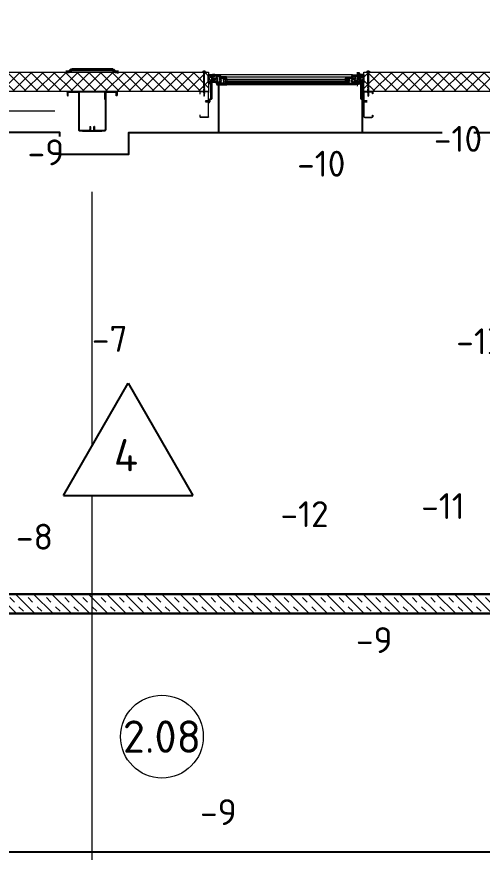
# Model space of a CAD drawing. Header units: metres. Extents: x -2111 to 158, y 19 to 1277.
# Drawn here: x 46.09 to 49.69, y 27.61 to 34.06 of the extents above; entities that cross this region are included whole.
import ezdxf
from ezdxf.enums import TextEntityAlignment as Align

# ---------------------------------------------------------------- set-up
doc = ezdxf.new("R2010")
doc.units = ezdxf.units.M
for name, pattern in [('XKITLINE00', [0]), ('XKITLINE02', [4, 2, -2]), ('Xref_level ST-8$0$DASHDOT', [25.4, 12.7, -6.35, 0, -6.35])]:
    doc.linetypes.add(name, pattern=pattern)
for name, color, linetype in [('01', 123, 'Continuous'), ('A-WALL-PATT', 181, 'Continuous'), ('HAUPTPROFIL', 7, 'Continuous'), ('S-METL', 14, 'Continuous'), ('высотные отклонения', 7, 'Continuous'), ('Откосы', 250, 'Continuous'), ('Стены', 7, 'Continuous')]:
    doc.layers.add(name, color=color, linetype=linetype)
doc.layers.add('_5-1_Площадь помещений', color=2, linetype='Continuous', plot=False)
doc.layers.add('ГКЛ (контур)', color=255, linetype='Continuous', plot=False)
for name, color, linetype, lineweight in [('Part', 5, 'Continuous', 0), ('S-WALL-PATT', 7, 'Continuous', 0), ('Выноски', 7, 'Continuous', 15), ('Обобщенные модели', 7, 'Continuous', 18), ('Оси', 250, 'Xref_level ST-8$0$DASHDOT', 5), ('Стены штриховка', 7, 'Continuous', 9)]:
    doc.layers.add(name, color=color, linetype=linetype, lineweight=lineweight)
doc.layers.add('Окна', color=7, linetype='Continuous', lineweight=9, true_color=0x0080c0)
doc.styles.add('Норм 2.5', font='isocpeur.ttf', dxfattribs={"height": 2.5})
pattern_1 = [(45, (-17085, -9191.363), (-13.258252, 13.258252), []), (135, (-17085, -9191.363), (-13.258252, -13.258252), [])]

# ---------------------------------------------------------------- blocks, each defined once
blk = doc.blocks.new('Колонна К2')
at = {"layer": 'Part', "linetype": 'XKITLINE00', "lineweight": 0}
for p, q in [((-105, 146), (-104.9, 146.9)), ((-105, -141), (-105, 146)), ((-102.5, 146.6), (-102.5, 145.9)), ((-102.5, -141.1), (-102.5, 145.9)), ((-102.5, 143.6), (-102.4, 144.4)), ((-102.5, -143.4), (-102.5, 143.6)), ((-100, 144.1), (-100, 143.5)), ((-100, -143.5), (-100, 143.5)), ((-99.4, 152.4), (-98.5, 152.5)), ((-98.4, 150), (-99.1, 150)), ((-98.5, 152.5), (-17.5, 152.5)), ((-98.4, 150), (-17.6, 150)), ((-96.9, 149.9), (-96.1, 150)), ((-96, 147.5), (-96.6, 147.5)), ((-96.1, 150), (-22.9, 150)), ((-96, 147.5), (-23, 147.5)), ((-22.4, 147.5), (-23, 147.5)), ((-22.9, 150), (-22.1, 149.9)), ((-19, 143.5), (-19, 144.1)), ((-19, 120), (-19, 143.5)), ((-16.9, 150), (-17.6, 150)), ((-17.5, 152.5), (-16.6, 152.4)), ((-16.6, 144.4), (-16.5, 143.6)), ((-16.5, 120), (-16.5, 143.6)), ((-13.5, 145.9), (-13.5, 146.6)), ((-13.5, 122.5), (-13.5, 145.9)), ((-11.1, 146.9), (-11, 146)), ((-11, 146), (-11, 122.5)), ((11, 146), (11.1, 146.9)), ((11, 122.5), (11, 146)), ((13.5, 146.6), (13.5, 145.9)), ((13.5, 145.9), (13.5, 122.5)), ((16.5, 143.6), (16.6, 144.4)), ((16.5, 120), (16.5, 143.6)), ((16.6, 152.4), (17.5, 152.5)), ((17.6, 150), (16.9, 150)), ((17.5, 152.5), (98.5, 152.5)), ((17.6, 150), (98.4, 150)), ((19, 144.1), (19, 143.5)), ((19, 120), (19, 143.5)), ((22.1, 149.9), (22.9, 150)), ((23, 147.5), (22.4, 147.5)), ((22.9, 150), (96.1, 150)), ((23, 147.5), (96, 147.5)), ((96.6, 147.5), (96, 147.5)), ((96.1, 150), (96.9, 149.9)), ((99.1, 150), (98.4, 150)), ((98.5, 152.5), (99.4, 152.4)), ((100, 143.5), (100, 144.1)), ((100, -143.5), (100, 143.5)), ((102.4, 144.4), (102.5, 143.6)), ((102.5, 145.9), (102.5, 146.6)), ((102.5, -141.1), (102.5, 145.9)), ((102.5, -143.4), (102.5, 143.6)), ((104.9, 146.9), (105, 146)), ((105, -141), (105, 146)), ((-19, 120), (-16.5, 120)), ((-11, 122.5), (-13.5, 122.5)), ((13.5, 122.5), (11, 122.5)), ((19, 120), (16.5, 120)), ((-194, -143.5), (-194, -120)), ((-194, -120), (-191.5, -120)), ((-191.5, -120), (-191.5, -143.4)), ((-188.5, -117.5), (-186, -117.5)), ((-188.5, -141.1), (-188.5, -117.5)), ((-186, -117.5), (-186, -141)), ((-100, -143.5), (-100, -89.9)), ((-100, -89.9), (-97.5, -89.9)), ((-97.5, -89.9), (-97.5, -143.7)), ((100, -89.9), (97.5, -89.9)), ((97.5, -89.9), (97.5, -143.7)), ((100, -144), (100, -89.9)), ((188.5, -117.5), (186, -117.5)), ((186, -117.5), (186, -141)), ((188.5, -141.1), (188.5, -117.5)), ((191.5, -120), (191.5, -120)), ((191.5, -120), (191.5, -120)), ((191.5, -143.4), (191.5, -120)), ((191.5, -120), (194, -120)), ((194, -143.5), (194, -120)), ((-193.9, -144.4), (-194, -143.5)), ((-191.5, -143.4), (-191.5, -144.1)), ((-188.4, -141.9), (-188.5, -141.1)), ((-187.5, -150), (-188.4, -149.9)), ((-188.1, -147.5), (-187.4, -147.5)), ((-187.5, -150), (-106.5, -150)), ((-187.4, -147.5), (-106.6, -147.5)), ((-186, -141), (-186, -141.6)), ((-182.1, -147.5), (-182.9, -147.4)), ((-182.6, -145), (-182, -145)), ((-182.1, -147.5), (-108.9, -147.5)), ((-182, -145), (-109, -145)), ((-109, -145), (-108.4, -145)), ((-108.1, -147.4), (-108.9, -147.5)), ((-106.6, -147.5), (-105.9, -147.5)), ((-105.6, -149.9), (-106.5, -150)), ((-105, -141.6), (-105, -141)), ((-102.5, -141.1), (-102.6, -141.9)), ((-102.5, -144.1), (-102.5, -143.4)), ((-99.9, -144.4), (-100, -143.5)), ((-97.5, -143.4), (-97.5, -144.1)), ((-94.4, -149.9), (94.4, -149.9)), ((-94.1, -147.5), (94.1, -147.5)), ((97.5, -143.4), (97.5, -144.1)), ((99.9, -144.4), (100, -143.5)), ((100.1, -144.4), (100, -143.5)), ((102.6, -141.9), (102.5, -141.1)), ((102.5, -143.4), (102.5, -144.1)), ((105, -141), (105, -141.6)), ((106.5, -150), (105.6, -149.9)), ((105.9, -147.5), (106.6, -147.5)), ((106.5, -150), (187.5, -150)), ((106.6, -147.5), (187.4, -147.5)), ((108.9, -147.5), (108.1, -147.4)), ((108.4, -145), (109, -145)), ((108.9, -147.5), (182.1, -147.5)), ((109, -145), (182, -145)), ((182, -145), (182.6, -145)), ((182.9, -147.4), (182.1, -147.5)), ((186, -141.6), (186, -141)), ((187.4, -147.5), (188.1, -147.5)), ((188.4, -149.9), (187.5, -150)), ((188.5, -141.1), (188.4, -141.9)), ((191.5, -144.1), (191.5, -143.4)), ((194, -143.5), (193.9, -144.4))]:
    blk.add_line(p, q, dxfattribs=at)
at = {"layer": 'Part', "linetype": 'XKITLINE02', "lineweight": 0}
for p, q in [((-100, -140), (-100, 140)), ((100, -140), (100, 140))]:
    blk.add_line(p, q, dxfattribs=at)
at = {"layer": 'Part', "linetype": 'XKITLINE00', "lineweight": 0}
blk.add_lwpolyline([(-75, 152.5), (-75, 154.5), (75, 154.5), (75, 152.5), (-75, 152.5)], dxfattribs=at)
for centre, radius, start, end in [((-98.5, 146), 6.5, 98.18182, 171.81818), ((-98.5, 146), 3.99, 98.18182, 171.81818), ((-96, 143.5), 6.51, 98.18182, 171.81818), ((-96, 143.5), 4, 98.18182, 171.81818), ((-23, 143.5), 4, 8.18182, 81.81818), ((-23, 143.5), 6.51, 8.18182, 81.81818), ((-17.5, 146), 3.99, 8.18182, 81.81818), ((-17.5, 146), 6.5, 8.18182, 81.81818), ((17.5, 146), 6.5, 98.18182, 171.81818), ((17.5, 146), 3.99, 98.18182, 171.81818), ((23, 143.5), 6.51, 98.18182, 171.81818), ((23, 143.5), 4, 98.18182, 171.81818), ((96, 143.5), 4, 8.18182, 81.81818), ((96, 143.5), 6.51, 8.18182, 81.81818), ((98.5, 146), 3.99, 8.18182, 81.81818), ((98.5, 146), 6.5, 8.18182, 81.81818), ((-187.5, -143.5), 6.5, 188.18182, 261.81818), ((-187.5, -143.5), 3.99, 188.18182, 261.81818), ((-182, -141), 6.51, 188.18182, 261.81818), ((-182, -141), 4, 188.18182, 261.81818), ((-109, -141), 4, 278.18182, 351.81818), ((-109, -141), 6.51, 278.18182, 351.81818), ((-106.5, -143.5), 3.99, 278.18182, 351.81818), ((-106.5, -143.5), 6.5, 278.18182, 351.81818), ((-93.5, -143.5), 6.5, 188.18182, 261.81818), ((-93.5, -143.5), 3.99, 188.18182, 261.81818), ((93.5, -143.5), 3.99, 278.18182, 351.81818), ((93.5, -143.5), 6.5, 278.18182, 351.81818), ((106.5, -143.5), 6.5, 188.18182, 261.81818), ((106.5, -143.5), 3.99, 188.18182, 261.81818), ((109, -141), 6.51, 188.18182, 261.81818), ((109, -141), 4, 188.18182, 261.81818), ((182, -141), 4, 278.18182, 351.81818), ((182, -141), 6.51, 278.18182, 351.81818), ((187.5, -143.5), 3.99, 278.18182, 351.81818), ((187.5, -143.5), 6.5, 278.18182, 351.81818)]:
    blk.add_arc(centre, radius, start, end, dxfattribs=at)
blk = doc.blocks.new('*U26')
at = {"layer": 'S-WALL-PATT', "lineweight": 0, "true_color": 0x636466}
h = blk.add_hatch(dxfattribs=at)
h.set_pattern_fill('ANSI37', color=251, scale=20)
h.paths.add_polyline_path([(-150, 0), (0, 0), (0, 1800), (-150, 1800)])
at = {"color": 0}
blk.add_lwpolyline([(-150, 0), (0, 0), (0, 1800), (-150, 1800)], close=True, dxfattribs=at)
blk = doc.blocks.new('СТ1')
at = {"layer": 'Part', "linetype": 'XKITLINE00', "lineweight": 0}
for p, q in [((0, 65), (0.1, 65.8)), ((0, -123), (0, 65)), ((2, 65.5), (2, 64.9)), ((2, -123), (2, 64.9)), ((5.1, 70.9), (6, 71)), ((6.1, 69), (5.4, 68.9)), ((6, 71), (62, 71)), ((6.1, 69), (61.9, 69)), ((62.6, 68.9), (61.9, 69)), ((62, 71), (62.9, 70.9)), ((65.9, 65.9), (67.5, 67.5)), ((66, 64.9), (66, 65.5)), ((66, 54), (66, 64.9)), ((67.9, 65.8), (68, 65)), ((68, 65), (68, 54)), ((0, 0), (2, 2)), ((68, 54), (66, 54)), ((0.1, -123.9), (0, -123)), ((2, -123), (2, -123.6)), ((6, -129), (5.1, -129)), ((5.4, -127), (6.1, -127)), ((6, -129), (62, -129)), ((6.1, -127), (61.9, -127)), ((61.9, -127), (62.6, -127)), ((62.9, -129), (62, -129)), ((66, -112), (68, -112)), ((66, -123), (66, -112)), ((66, -123.6), (66, -123)), ((68, -123), (67.9, -123.9)), ((68, -112), (68, -123))]:
    blk.add_line(p, q, dxfattribs=at)
for centre, radius, start, end in [((6, 65), 6, 98.18182, 171.81818), ((6, 65), 3.99, 98.18182, 171.81818), ((62, 65), 3.99, 8.18182, 81.81818), ((62, 65), 6, 8.18182, 81.81818), ((6, -123), 6, 188.18182, 261.81818), ((6, -123), 3.99, 188.18182, 261.81818), ((62, -123), 3.99, 278.18182, 351.81818), ((62, -123), 6, 278.18182, 351.81818)]:
    blk.add_arc(centre, radius, start, end, dxfattribs=at)
blk = doc.blocks.new('scr_swp_150')
at = {"color": 0, "lineweight": 0, "ltscale": 10}
for p, q in [((-6, 5.1), (-11.2, 5.1)), ((-11.2, 5.1), (-11.2, -5.1)), ((-6, 2.8), (-11.2, 2.8)), ((-5, 6.8), (-6, 6.8)), ((-6, 6.8), (-6, -6.8)), ((-6, -5.1), (-6, 5.1)), ((-4, 10.8), (-5, 3.8)), ((-5, -6.8), (-5, 6.8)), ((-3, 10.8), (-4, 10.8)), ((-4, 10.8), (-4, -10.8)), ((-3, -10.8), (-3, 10.8)), ((0, 9.6), (-3, 9.6)), ((-3, 9.6), (-3, -9.6)), ((0, -9.6), (0, 9.6)), ((1, 2.8), (0, 2.8)), ((1, 2.8), (1.4, 3.6)), ((1.8, -2.8), (1, 2.8)), ((1.4, 3.6), (2.1, 2.8)), ((3.2, 2.8), (2.1, 2.8)), ((2.1, 2.8), (2.9, -2.8)), ((3.2, 2.8), (2.1, 2.8)), ((3.2, 2.8), (3.7, 3.6)), ((4, -2.8), (3.2, 2.8)), ((3.7, 3.6), (4.4, 2.8)), ((5.5, 2.8), (4.4, 2.8)), ((4.4, 2.8), (5.2, -2.8)), ((5.5, 2.8), (4.4, 2.8)), ((5.5, 2.8), (5.9, 3.6)), ((6.3, -2.8), (5.5, 2.8)), ((5.9, 3.6), (6.6, 2.8)), ((7.8, 2.8), (6.6, 2.8)), ((6.6, 2.8), (7.4, -2.8)), ((7.8, 2.8), (6.6, 2.8)), ((7.8, 2.8), (8.2, 3.6)), ((8.5, -2.8), (7.8, 2.8)), ((8.2, 3.6), (8.9, 2.8)), ((10, 2.8), (8.9, 2.8)), ((8.9, 2.8), (9.7, -2.8)), ((10, 2.8), (8.9, 2.8)), ((10, 2.8), (10.5, 3.6)), ((10.8, -2.8), (10, 2.8)), ((10.5, 3.6), (11.2, 2.8)), ((12.3, 2.8), (11.2, 2.8)), ((11.2, 2.8), (11.9, -2.8)), ((12.3, 2.8), (11.2, 2.8)), ((12.3, 2.8), (12.7, 3.6)), ((13.1, -2.8), (12.3, 2.8)), ((12.7, 3.6), (13.4, 2.8)), ((14.6, 2.8), (13.4, 2.8)), ((13.4, 2.8), (14.2, -2.8)), ((14.6, 2.8), (13.4, 2.8)), ((14.6, 2.8), (15, 3.6)), ((15.3, -2.8), (14.6, 2.8)), ((15, 3.6), (15.7, 2.8)), ((99.5, 2.8), (15.7, 2.8)), ((15.7, 2.8), (16.5, -2.8)), ((16.8, 2.8), (15.7, 2.8)), ((99.5, 2.8), (100, 3.6)), ((100.3, -2.8), (99.5, 2.8)), ((100, 3.6), (100.6, 2.8)), ((100.6, 2.8), (101.4, -2.8)), ((101.8, 2.8), (100.6, 2.8)), ((101.8, 2.8), (102.2, 3.6)), ((102.6, -2.8), (101.8, 2.8)), ((102.2, 3.6), (102.9, 2.8)), ((102.9, 2.8), (103.7, -2.8)), ((104, 2.8), (102.9, 2.8)), ((104, 2.8), (104.5, 3.6)), ((104.8, -2.8), (104, 2.8)), ((104.5, 3.6), (105.2, 2.8)), ((105.2, 2.8), (106, -2.8)), ((106.3, 2.8), (105.2, 2.8)), ((106.3, 2.8), (106.7, 3.6)), ((107.1, -2.8), (106.3, 2.8)), ((106.7, 3.6), (107.4, 2.8)), ((107.4, 2.8), (108.2, -2.8)), ((108.6, 2.8), (107.4, 2.8)), ((108.6, 2.8), (109, 3.6)), ((109.4, -2.8), (108.6, 2.8)), ((109, 3.6), (109.7, 2.8)), ((109.7, 2.8), (110.5, -2.8)), ((110.8, 2.8), (109.7, 2.8)), ((110.8, 2.8), (111.3, 3.6)), ((111.6, -2.8), (110.8, 2.8)), ((111.3, 3.6), (112, 2.8)), ((112, 2.8), (112.8, -2.8)), ((113.1, 2.8), (112, 2.8)), ((113.1, 2.8), (113.5, 3.6)), ((113.9, -2.8), (113.1, 2.8)), ((113.5, 3.6), (114.2, 2.8)), ((114.2, 2.8), (115, -2.8)), ((115.4, 2.8), (114.2, 2.8)), ((115.4, 2.8), (115.8, 3.6)), ((116.1, -2.8), (115.4, 2.8)), ((115.8, 3.6), (116.5, 2.8)), ((116.5, 2.8), (117.3, -2.8)), ((117.6, 2.8), (116.5, 2.8)), ((117.6, 2.8), (118.1, 3.6)), ((118.4, -2.8), (117.6, 2.8)), ((118.1, 3.6), (118.8, 2.8)), ((118.8, 2.8), (119.5, -2.8)), ((119.9, 2.8), (118.8, 2.8)), ((119.9, 2.8), (120.3, 3.6)), ((120.7, -2.8), (119.9, 2.8)), ((120.3, 3.6), (121, 2.8)), ((121, 2.8), (121.8, -2.8)), ((122.1, 2.8), (121, 2.8)), ((122.1, 2.8), (122.6, 3.6)), ((122.9, -2.8), (122.1, 2.8)), ((122.6, 3.6), (123.3, 2.8)), ((123.3, 2.8), (124.1, -2.8)), ((124.4, 2.8), (123.3, 2.8)), ((124.4, 2.8), (124.9, 3.6)), ((125.2, -2.8), (124.4, 2.8)), ((124.9, 3.6), (125.5, 2.8)), ((125.5, 2.8), (126.3, -2.8)), ((126.7, 2.8), (125.5, 2.8)), ((126.7, 2.8), (127.1, 3.6)), ((127.5, -2.8), (126.7, 2.8)), ((127.1, 3.6), (127.8, 2.8)), ((127.8, 2.8), (128.6, -2.8)), ((128.9, 2.8), (127.8, 2.8)), ((128.9, 2.8), (129.4, 3.6)), ((129.7, -2.8), (128.9, 2.8)), ((129.4, 3.6), (130.1, 2.8)), ((130.1, 2.8), (130.9, -2.8)), ((131.2, 2.8), (130.1, 2.8)), ((131.2, 2.8), (131.7, 3.6)), ((132, -2.8), (131.2, 2.8)), ((131.7, 3.6), (132.3, 2.8)), ((132.3, 2.8), (133.1, -2.8)), ((133.5, 2.8), (132.3, 2.8)), ((133.5, 2.8), (133.9, 3.6)), ((134.3, -2.8), (133.5, 2.8)), ((133.9, 3.6), (134.6, 2.8)), ((134.6, 2.8), (135.4, -2.8)), ((135.7, 2.8), (134.6, 2.8)), ((135.7, 2.8), (136.2, 3.6)), ((136.5, -2.8), (135.7, 2.8)), ((136.2, 3.6), (136.9, 2.8)), ((136.9, 2.8), (137.7, -2.8)), ((138, 2.8), (136.9, 2.8)), ((138, 2.8), (138.5, 3.6)), ((138.8, -2.8), (138, 2.8)), ((138.5, 3.6), (139.1, 2.8)), ((139.1, 2.8), (139.9, -2.8)), ((140.3, 2.8), (139.1, 2.8)), ((140.3, 2.8), (140.7, 3.6)), ((141.1, -2.8), (140.3, 2.8)), ((140.7, 3.6), (141.4, 2.8)), ((141.4, 2.8), (142.2, -2.8)), ((142.5, 2.8), (141.4, 2.8)), ((142.5, 2.8), (143, 3.6)), ((143.3, -2.8), (142.5, 2.8)), ((143, 3.6), (143.7, 2.8)), ((143.7, 2.8), (144.5, -2.8)), ((144.8, 2.8), (143.7, 2.8)), ((144.8, 2.8), (145.3, 3.6)), ((145.6, -2.8), (144.8, 2.8)), ((145.3, 3.6), (145.9, 2.8)), ((145.9, 2.8), (146.7, -2.8)), ((147.1, 2.8), (145.9, 2.8)), ((147.1, 2.8), (147.5, 3.6)), ((147.9, -2.8), (147.1, 2.8)), ((147.5, 3.6), (148.2, 2.8)), ((148.2, 2.8), (149, -2.8)), ((149.3, 2.8), (148.2, 2.8)), ((149.3, 2.8), (149.8, 3.6)), ((150.1, -2.8), (149.3, 2.8)), ((149.8, 3.6), (150.5, 2.8)), ((150.5, 2.8), (151.3, -2.8)), ((151.6, 2.8), (150.5, 2.8)), ((151.6, 2.8), (152, 3.6)), ((152.4, -2.8), (151.6, 2.8)), ((152, 3.6), (152.7, 2.8)), ((152.7, 2.8), (153.5, -2.8)), ((153.9, 2.8), (152.7, 2.8)), ((153.9, 2.8), (154.3, 3.6)), ((154.7, -2.8), (153.9, 2.8)), ((154.3, 3.6), (155, 2.8)), ((155, 2.8), (155.8, -2.8)), ((156.1, 2.8), (155, 2.8)), ((156.1, 2.8), (156.6, 3.6)), ((156.9, -2.8), (156.1, 2.8)), ((156.6, 3.6), (157.3, 2.8)), ((157.3, 2.8), (158, -2.8)), ((158.4, 2.8), (157.3, 2.8)), ((158.4, 2.8), (158.8, 3.6)), ((159.2, -2.8), (158.4, 2.8)), ((158.8, 3.6), (159.5, 2.8)), ((159.5, 2.8), (160.3, -2.8)), ((160.7, 2.8), (159.5, 2.8)), ((160.7, 2.8), (161.1, 3.6)), ((161.4, -2.8), (160.7, 2.8)), ((161.1, 3.6), (161.8, 2.8)), ((161.8, 2.8), (162.6, -2.8)), ((162.9, 2.8), (161.8, 2.8)), ((162.9, 2.8), (163.4, 3.6)), ((163.7, -2.8), (162.9, 2.8)), ((163.4, 3.6), (164, 2.8)), ((164, 2.8), (164.8, -2.8)), ((165.2, 2.8), (164, 2.8)), ((165.2, 2.8), (165.6, 3.6)), ((166, -2.8), (165.2, 2.8)), ((165.6, 3.6), (166.3, 2.8)), ((166.3, 2.8), (167.1, -2.8)), ((167.4, 2.8), (166.3, 2.8)), ((167.4, 2.8), (167.9, 3.6)), ((168.2, -2.8), (167.4, 2.8)), ((167.9, 3.6), (168.6, 2.8)), ((168.6, 2.8), (182.2, 2.8)), ((168.6, 2.8), (169.4, -2.8)), ((176.7, -0.7), (182.6, 1.1)), ((182.2, 2.8), (185, 0)), ((185, 0), (182.2, -2.8)), ((182.6, 1.1), (182.3, 2.7)), ((-6, -2.8), (-11.2, -2.8)), ((-11.2, -5.1), (-6, -5.1)), ((-6, -6.8), (-5, -6.8)), ((-5, -3.8), (-4, -10.8)), ((-4, -10.8), (-3, -10.8)), ((-3, -9.6), (0, -9.6)), ((1.8, -2.8), (0, -2.8)), ((2.4, -3.5), (1.8, -2.8)), ((2.9, -2.8), (2.4, -3.5)), ((4, -2.8), (2.9, -2.8)), ((4, -2.8), (2.9, -2.8)), ((4.7, -3.5), (4, -2.8)), ((5.2, -2.8), (4.7, -3.5)), ((6.3, -2.8), (5.2, -2.8)), ((6.3, -2.8), (5.2, -2.8)), ((7, -3.5), (6.3, -2.8)), ((7.4, -2.8), (7, -3.5)), ((8.5, -2.8), (7.4, -2.8)), ((8.5, -2.8), (7.4, -2.8)), ((9.2, -3.5), (8.5, -2.8)), ((9.7, -2.8), (9.2, -3.5)), ((10.8, -2.8), (9.7, -2.8)), ((10.8, -2.8), (9.7, -2.8)), ((11.5, -3.5), (10.8, -2.8)), ((11.9, -2.8), (11.5, -3.5)), ((13.1, -2.8), (11.9, -2.8)), ((13.1, -2.8), (11.9, -2.8)), ((13.8, -3.5), (13.1, -2.8)), ((14.2, -2.8), (13.8, -3.5)), ((15.3, -2.8), (14.2, -2.8)), ((15.3, -2.8), (14.2, -2.8)), ((16, -3.5), (15.3, -2.8)), ((16.5, -2.8), (16, -3.5)), ((100.3, -2.8), (16.5, -2.8)), ((101, -3.5), (100.3, -2.8)), ((101.4, -2.8), (101, -3.5)), ((102.6, -2.8), (101.4, -2.8)), ((103.2, -3.5), (102.6, -2.8)), ((103.7, -2.8), (103.2, -3.5)), ((104.8, -2.8), (103.7, -2.8)), ((105.5, -3.5), (104.8, -2.8)), ((106, -2.8), (105.5, -3.5)), ((107.1, -2.8), (106, -2.8)), ((107.8, -3.5), (107.1, -2.8)), ((108.2, -2.8), (107.8, -3.5)), ((109.4, -2.8), (108.2, -2.8)), ((110, -3.5), (109.4, -2.8)), ((110.5, -2.8), (110, -3.5)), ((111.6, -2.8), (110.5, -2.8)), ((112.3, -3.5), (111.6, -2.8)), ((112.8, -2.8), (112.3, -3.5)), ((113.9, -2.8), (112.8, -2.8)), ((114.6, -3.5), (113.9, -2.8)), ((115, -2.8), (114.6, -3.5)), ((116.1, -2.8), (115, -2.8)), ((116.8, -3.5), (116.1, -2.8)), ((117.3, -2.8), (116.8, -3.5)), ((118.4, -2.8), (117.3, -2.8)), ((119.1, -3.5), (118.4, -2.8)), ((119.5, -2.8), (119.1, -3.5)), ((120.7, -2.8), (119.5, -2.8)), ((121.4, -3.5), (120.7, -2.8)), ((121.8, -2.8), (121.4, -3.5)), ((122.9, -2.8), (121.8, -2.8)), ((123.6, -3.5), (122.9, -2.8)), ((124.1, -2.8), (123.6, -3.5)), ((125.2, -2.8), (124.1, -2.8)), ((125.9, -3.5), (125.2, -2.8)), ((126.3, -2.8), (125.9, -3.5)), ((127.5, -2.8), (126.3, -2.8)), ((128.2, -3.5), (127.5, -2.8)), ((128.6, -2.8), (128.2, -3.5)), ((129.7, -2.8), (128.6, -2.8)), ((130.4, -3.5), (129.7, -2.8)), ((130.9, -2.8), (130.4, -3.5)), ((132, -2.8), (130.9, -2.8)), ((132.7, -3.5), (132, -2.8)), ((133.1, -2.8), (132.7, -3.5)), ((134.3, -2.8), (133.1, -2.8)), ((134.9, -3.5), (134.3, -2.8)), ((135.4, -2.8), (134.9, -3.5)), ((136.5, -2.8), (135.4, -2.8)), ((137.2, -3.5), (136.5, -2.8)), ((137.7, -2.8), (137.2, -3.5)), ((138.8, -2.8), (137.7, -2.8)), ((139.5, -3.5), (138.8, -2.8)), ((139.9, -2.8), (139.5, -3.5)), ((141.1, -2.8), (139.9, -2.8)), ((141.7, -3.5), (141.1, -2.8)), ((142.2, -2.8), (141.7, -3.5)), ((143.3, -2.8), (142.2, -2.8)), ((144, -3.5), (143.3, -2.8)), ((144.5, -2.8), (144, -3.5)), ((145.6, -2.8), (144.5, -2.8)), ((146.3, -3.5), (145.6, -2.8)), ((146.7, -2.8), (146.3, -3.5)), ((147.9, -2.8), (146.7, -2.8)), ((148.5, -3.5), (147.9, -2.8)), ((149, -2.8), (148.5, -3.5)), ((150.1, -2.8), (149, -2.8)), ((150.8, -3.5), (150.1, -2.8)), ((151.3, -2.8), (150.8, -3.5)), ((152.4, -2.8), (151.3, -2.8)), ((153.1, -3.5), (152.4, -2.8)), ((153.5, -2.8), (153.1, -3.5)), ((154.7, -2.8), (153.5, -2.8)), ((155.3, -3.5), (154.7, -2.8)), ((155.8, -2.8), (155.3, -3.5)), ((156.9, -2.8), (155.8, -2.8)), ((157.6, -3.5), (156.9, -2.8)), ((158, -2.8), (157.6, -3.5)), ((159.2, -2.8), (158, -2.8)), ((159.9, -3.5), (159.2, -2.8)), ((160.3, -2.8), (159.9, -3.5)), ((161.4, -2.8), (160.3, -2.8)), ((162.1, -3.5), (161.4, -2.8)), ((162.6, -2.8), (162.1, -3.5)), ((163.7, -2.8), (162.6, -2.8)), ((164.4, -3.5), (163.7, -2.8)), ((164.8, -2.8), (164.4, -3.5)), ((166, -2.8), (164.8, -2.8)), ((166.7, -3.5), (166, -2.8)), ((167.1, -2.8), (166.7, -3.5)), ((168.2, -2.8), (167.1, -2.8)), ((168.9, -3.5), (168.2, -2.8)), ((169.4, -2.8), (168.9, -3.5)), ((182.2, -2.8), (169.4, -2.8)), ((175.4, -2.3), (176.7, -0.7)), ((178.2, -2.8), (175.4, -2.3))]:
    blk.add_line(p, q, dxfattribs=at)
blk = doc.blocks.new('29-4.8-drill')
at = {"color": 0, "ltscale": 100}
for p, q in [((-6.8, 4), (-3.4, 4)), ((-6.8, -4), (-6.8, 4)), ((-6.8, 2), (-3.4, 2)), ((-3.4, 5.2), (-2.5, 5.2)), ((-3.4, -5.2), (-3.4, 5.2)), ((-3.4, 4), (-3.4, -4)), ((-2.5, 5.2), (-2.5, -5.2)), ((-2.5, -2), (-2.5, 2)), ((-2.5, 2), (-2, 2)), ((-2, 7), (-1.5, 7)), ((-2, -7), (-2, 7)), ((-1.5, 7), (-1.5, -7)), ((-1.5, 7), (0, 7)), ((-1.5, -7), (-1.5, 7)), ((0, 7), (0, -7)), ((0, 2), (1.9, 2)), ((2.2, 2.4), (1.9, 2)), ((1.9, 2), (3.2, -2)), ((2.2, 2.4), (3.5, -2.4)), ((2.2, 2.4), (2.6, 2)), ((2.6, 2), (3.9, 2)), ((2.6, 2), (3.9, -2)), ((4.2, 2.4), (3.9, 2)), ((3.9, 2), (5.2, -2)), ((4.2, 2.4), (5.5, -2.4)), ((4.2, 2.4), (4.6, 2)), ((4.6, 2), (5.9, 2)), ((4.6, 2), (5.9, -2)), ((6.2, 2.4), (5.9, 2)), ((5.9, 2), (7.2, -2)), ((6.2, 2.4), (7.5, -2.4)), ((6.2, 2.4), (6.6, 2)), ((6.6, 2), (7.9, 2)), ((6.6, 2), (7.9, -2)), ((8.2, 2.4), (7.9, 2)), ((7.9, 2), (9.2, -2)), ((8.2, 2.4), (9.5, -2.4)), ((8.2, 2.4), (8.6, 2)), ((8.6, 2), (9.9, 2)), ((8.6, 2), (9.9, -2)), ((10.2, 2.4), (9.9, 2)), ((9.9, 2), (11.2, -2)), ((10.2, 2.4), (11.5, -2.4)), ((10.2, 2.4), (10.6, 2)), ((10.6, 2), (11.9, 2)), ((10.6, 2), (11.9, -2)), ((12.2, 2.4), (11.9, 2)), ((11.9, 2), (13.2, -2)), ((12.2, 2.4), (13.5, -2.4)), ((12.2, 2.4), (12.6, 2)), ((12.6, 2), (13.9, 2)), ((12.6, 2), (13.9, -2)), ((14.2, 2.4), (13.9, 2)), ((13.9, 2), (15.2, -2)), ((14.2, 2.4), (15.5, -2.4)), ((14.2, 2.4), (14.6, 2)), ((14.6, 2), (15.9, 2)), ((14.6, 2), (15.9, -2)), ((16.2, 2.4), (15.9, 2)), ((15.9, 2), (17.2, -2)), ((16.2, 2.4), (17.5, -2.4)), ((16.2, 2.4), (16.6, 2)), ((16.6, 2), (17.9, 2)), ((16.6, 2), (17.9, -2)), ((18.2, 2.4), (17.9, 2)), ((17.9, 2), (18.2, 1.1)), ((18.2, 2.4), (18.6, 0.9)), ((18.2, 2.4), (18.6, 2)), ((18.5, 0.8), (18.2, 1.1)), ((18.5, 0.8), (18.9, 1.1)), ((18.6, 2), (24.4, 2)), ((18.6, 2), (18.9, 1.1)), ((18.9, 1.1), (26.5, 0)), ((26.5, 0), (24.4, 2)), ((24.4, 2), (25.5, 0.1)), ((-6.8, -2), (-3.4, -2)), ((-3.4, -4), (-6.8, -4)), ((-2.5, -5.2), (-3.4, -5.2)), ((-2, -2), (-2.5, -2)), ((-1.5, -7), (-2, -7)), ((0, -7), (-1.5, -7)), ((3.2, -2), (0, -2)), ((3.5, -2.4), (3.2, -2)), ((3.5, -2.4), (3.9, -2)), ((5.2, -2), (3.9, -2)), ((5.5, -2.4), (5.2, -2)), ((5.5, -2.4), (5.9, -2)), ((7.2, -2), (5.9, -2)), ((7.5, -2.4), (7.2, -2)), ((7.5, -2.4), (7.9, -2)), ((9.2, -2), (7.9, -2)), ((9.5, -2.4), (9.2, -2)), ((9.5, -2.4), (9.9, -2)), ((11.2, -2), (9.9, -2)), ((11.5, -2.4), (11.2, -2)), ((11.5, -2.4), (11.9, -2)), ((13.2, -2), (11.9, -2)), ((13.5, -2.4), (13.2, -2)), ((13.5, -2.4), (13.9, -2)), ((15.2, -2), (13.9, -2)), ((15.5, -2.4), (15.2, -2)), ((15.5, -2.4), (15.9, -2)), ((17.2, -2), (15.9, -2)), ((17.5, -2.4), (17.2, -2)), ((17.5, -2.4), (17.9, -2)), ((24.4, -2), (17.9, -2)), ((26.5, 0), (24.4, -2))]:
    blk.add_line(p, q, dxfattribs=at)
blk = doc.blocks.new('ОК-1 1200 (ширина проема)')
at = {"layer": 'S-WALL-PATT'}
h = blk.add_hatch(color=256, dxfattribs=at)
h.dxf.hatch_style = 1
edge = h.paths.add_edge_path()
edge.add_line((26.9, 80.1), (-0.1, 80))
edge.add_line((-0.1, 80), (-0.1, 100))
edge.add_arc((33.9, 117.9), 38.4, 207.68677, 259.53687)
h = blk.add_hatch(dxfattribs=at)
h.set_pattern_fill('ANSI37', color=256, scale=150)
h.set_pattern_definition(pattern_1)
edge = h.paths.add_edge_path()
edge.add_line((25, 80), (0, 80))
edge.add_line((0, 80), (0, 20))
edge.add_line((0, 20), (25, 20))
edge.add_line((25, 20), (25, 32.5))
edge.add_arc((10.4, 49.8), 22.6, 310.23927, 409.76073)
edge.add_line((25, 67), (25, 80))
h = blk.add_hatch(dxfattribs=at)
h.set_pattern_fill('ANSI37', color=256, scale=150)
h.set_pattern_definition(pattern_1)
edge = h.paths.add_edge_path()
edge.add_line((1175, 80), (1200, 80))
edge.add_line((1200, 80), (1200, 20))
edge.add_line((1200, 20), (1175, 20))
edge.add_line((1175, 20), (1175, 32.5))
edge.add_arc((1189.6, 49.8), 22.6, 130.23927, 229.76073, ccw=False)
edge.add_line((1175, 67), (1175, 80))
h = blk.add_hatch(color=256, dxfattribs=at)
h.dxf.hatch_style = 1
edge = h.paths.add_edge_path()
edge.add_line((1173, 80), (1200, 80))
edge.add_line((1200, 80), (1200, 100))
edge.add_arc((1165.9, 117.8), 38.4, -79.3962, -27.54609, ccw=False)
at = {"linetype": 'ByBlock', "ltscale": 500}
for p, q in [((67.5, 90), (32.5, 90)), ((50, 107.5), (50, 72.5)), ((50, 100), (50, 0)), ((138.6, 97), (1060.1, 96.6)), ((1066, 91.7), (1065.3, 94.4)), ((88.1, 20), (1110.7, 20.4)), ((1063.2, 37), (136.8, 37))]:
    blk.add_line(p, q, dxfattribs=at)
for p, q in [((61.7, 83), (60.9, 80)), ((71.2, 83), (72, 80)), ((131.4, 86.4), (132.2, 89.8)), ((134, 91.7), (134.7, 94.4)), ((141.7, 89.8), (142.5, 86.4)), ((1058.3, 89.8), (1057.5, 86.4)), ((1068.6, 86.4), (1067.8, 89.8)), ((1128.8, 83), (1128, 80)), ((1138.3, 83), (1139.1, 80)), ((82.7, 37), (83.5, 34)), ((93, 34), (93.8, 37)), ((131.4, 54.4), (132.2, 51)), ((141.7, 51), (142.5, 54.4)), ((1058.3, 51), (1057.5, 54.4)), ((1068.6, 54.4), (1067.8, 51)), ((1107, 34), (1106.2, 37)), ((1117.3, 37), (1116.5, 34))]:
    blk.add_line(p, q)
for points in [[(50, 80), (25.5, 80, 0.414214), (25, 79.5), (25, 78.2, 0.414214), (27, 76.2), (31.5, 77), (32.3, 77, -0.414214), (33, 76.3), (33, 76.3), (33, 76.3), (33, 71.7, -0.414214), (32, 70.7), (31.5, 70.7, -0.414214), (30.5, 71.7), (30.5, 72.2), (26, 72.2, 0.414214), (25.5, 71.7), (25.5, 69.9, 0.414214), (27.5, 67.9), (28.2, 67.9), (28.2, 70), (28.8, 70, 0.258199), (31.5, 68.5), (32.8, 68.5, -0.414214), (33, 68.3), (33, 31.7, -0.414214), (32.8, 31.5), (31.5, 31.5, 0.258199), (28.8, 30), (28.2, 30), (28.2, 32.1), (27.5, 32.1, 0.414214), (25.5, 30.1), (25.5, 28.3, 0.414214), (26, 27.8), (30.5, 27.8), (30.5, 28.3, -0.414214), (31.5, 29.3), (32, 29.3, -0.414214), (33, 28.3), (33, 23.8, -0.375735), (32.3, 23), (31.5, 23), (27, 23.8, 0.414214), (25, 21.8), (25, 20.5)], [(50, 80), (72, 80, -0.414214), (73, 79), (73, 75), (70.3, 75), (70.3, 77), (66, 77, 0.414214), (65, 76), (65, 70.5, 0.414214), (66, 69.5), (66.5, 69.5, 0.414214), (67.5, 70.5), (67.5, 71), (73, 71), (73, 68.5), (70, 68.8), (67.2, 33, 0.437459), (67.7, 32.5), (83.5, 32.5), (83.5, 34), (86, 34, -0.339454), (86.2, 33.9), (86.5, 32.8, -0.493145), (86.3, 32.5), (85.6, 32.5, 0.493145), (85.3, 32.1), (86, 29.4, 0.339454), (86.5, 29), (89.5, 29, 0.339454), (90, 29.4), (90.7, 32.1, 0.493145), (90.5, 32.5), (89.7, 32.5, -0.493145), (89.5, 32.8), (89.8, 33.9, -0.339454), (90, 34), (93, 34), (93, 32.5), (90, 21.5, -0.339454), (88.1, 20), (50, 20)], [(50, 67.9), (63.4, 67.9, 0.200527), (66, 66.8), (66.5, 66.8, 0.043595), (67.1, 66.9), (67, 65.5), (64.4, 65.5), (64.4, 64), (66.9, 64), (66, 52.5), (64.4, 52.5), (64.4, 51), (65.9, 51), (65.7, 49), (64.4, 49), (64.4, 47.5), (65.6, 47.5), (64.5, 33, -0.391392), (63.5, 32.1), (50, 32.1)], [(114.7, 69.5), (115.6, 81), (113.2, 81), (113.2, 82.5), (115.7, 82.5), (115.8, 83.9, -0.0436), (115.2, 83.8), (114.7, 83.8, -0.200527), (112.1, 84.9), (84.4, 84.9), (84.4, 77.9), (92, 77.9, -0.414214), (96.2, 73.7), (96.2, 69.9), (97.5, 69.9, -0.414214), (98.5, 68.9), (98.5, 67.8), (96.5, 67.8), (96.5, 67), (96.5, 66), (98.5, 66), (98.5, 64.9, -0.414214), (97.5, 63.9), (96.2, 63.9), (96.2, 60.2, -0.414214), (92, 56), (84.4, 56), (84.4, 49.1), (112.2, 49.1, 0.391392), (113.2, 50), (114.3, 64.5), (113.2, 64.5), (113.2, 66), (114.4, 66), (114.6, 68), (113.2, 68), (113.2, 69.5), (114.7, 69.5)], [(118.5, 91.5), (118.5, 91.5), (122.2, 91.5), (122.2, 96, -0.414214), (123.2, 97), (138.6, 97, -0.339454), (140.6, 95.5), (141.7, 91.3), (141.7, 89.8), (138.7, 89.8, -0.339454), (138.5, 89.9), (138.2, 91, -0.493145), (138.4, 91.3), (139.1, 91.3, 0.493145), (139.4, 91.7), (138.7, 94.4, 0.339454), (138.2, 94.8), (135.2, 94.8, 0.339454), (134.7, 94.4), (134, 91.7, 0.493145), (134.2, 91.3), (135, 91.3, -0.493145), (135.2, 91), (134.9, 89.9, -0.339454), (134.7, 89.8), (132.2, 89.8), (132.2, 94), (125.2, 94), (125.2, 88.5), (116.2, 88.5), (116.2, 91.5), (117.9, 92.3, -0.540126), (118.5, 91.9), (118.5, 91.5)], [(1081.5, 91.5), (1081.5, 91.5), (1077.8, 91.5), (1077.8, 96, 0.414214), (1076.8, 97), (1061.4, 97, 0.339454), (1059.4, 95.5), (1058.3, 91.3), (1058.3, 89.8), (1061.3, 89.8, 0.339454), (1061.5, 89.9), (1061.8, 91, 0.493145), (1061.6, 91.3), (1060.9, 91.3, -0.493145), (1060.6, 91.7), (1061.3, 94.4, -0.339454), (1061.8, 94.8), (1064.8, 94.8, -0.339454), (1065.3, 94.4), (1066, 91.7, -0.493145), (1065.8, 91.3), (1065, 91.3, 0.493145), (1064.8, 91), (1065.1, 89.9, 0.339454), (1065.3, 89.8), (1067.8, 89.8), (1067.8, 94), (1074.8, 94), (1074.8, 88.5), (1083.8, 88.5), (1083.8, 91.5), (1082.1, 92.3, 0.540126), (1081.5, 91.9), (1081.5, 91.5)], [(1085.3, 69.5), (1084.4, 81), (1086.8, 81), (1086.8, 82.5), (1084.3, 82.5), (1084.2, 83.9, 0.0436), (1084.8, 83.8), (1085.3, 83.8, 0.200527), (1087.9, 84.9), (1115.6, 84.9), (1115.6, 77.9), (1108, 77.9, 0.414214), (1103.8, 73.7), (1103.8, 69.9), (1102.5, 69.9, 0.414214), (1101.5, 68.9), (1101.5, 67.8), (1103.5, 67.8), (1103.5, 67), (1103.5, 66), (1101.5, 66), (1101.5, 64.9, 0.414214), (1102.5, 63.9), (1103.8, 63.9), (1103.8, 60.2, 0.414214), (1108, 56), (1115.6, 56), (1115.6, 49.1), (1087.8, 49.1, -0.391392), (1086.8, 50), (1085.7, 64.5), (1086.8, 64.5), (1086.8, 66), (1085.6, 66), (1085.4, 68), (1086.8, 68), (1086.8, 69.5), (1085.3, 69.5)], [(1150, 80), (1128, 80, 0.414214), (1127, 79), (1127, 75), (1129.7, 75), (1129.7, 77), (1134, 77, -0.414214), (1135, 76), (1135, 70.5, -0.414214), (1134, 69.5), (1133.5, 69.5, -0.414214), (1132.5, 70.5), (1132.5, 71), (1127, 71), (1127, 68.5), (1130, 68.8), (1132.8, 33, -0.437459), (1132.3, 32.5), (1116.5, 32.5), (1116.5, 34), (1114, 34, 0.339454), (1113.8, 33.9), (1113.5, 32.8, 0.493145), (1113.7, 32.5), (1114.5, 32.5, -0.493145), (1114.7, 32.1), (1114, 29.4, -0.339454), (1113.5, 29), (1110.5, 29, -0.339454), (1110, 29.4), (1109.3, 32.1, -0.493145), (1109.5, 32.5), (1110.3, 32.5, 0.493145), (1110.5, 32.8), (1110.2, 33.9, 0.339454), (1110, 34), (1107, 34), (1107, 32.5), (1110, 21.5, 0.339454), (1111.9, 20), (1150, 20)], [(1150, 67.9), (1136.6, 67.9, -0.200527), (1134, 66.8), (1133.5, 66.8, -0.043595), (1132.9, 66.9), (1133, 65.5), (1135.6, 65.5), (1135.6, 64), (1133.1, 64), (1134, 52.5), (1135.6, 52.5), (1135.6, 51), (1134.1, 51), (1134.3, 49), (1135.6, 49), (1135.6, 47.5), (1134.4, 47.5), (1135.5, 33, 0.391392), (1136.5, 32.1), (1150, 32.1)], [(1150, 80), (1174.5, 80, -0.414214), (1175, 79.5), (1175, 78.2, -0.414214), (1173, 76.2), (1168.5, 77), (1167.7, 77, 0.414214), (1167, 76.3), (1167, 76.3), (1167, 76.3), (1167, 71.7, 0.414214), (1168, 70.7), (1168.5, 70.7, 0.414214), (1169.5, 71.7), (1169.5, 72.2), (1174, 72.2, -0.414214), (1174.5, 71.7), (1174.5, 69.9, -0.414214), (1172.5, 67.9), (1171.8, 67.9), (1171.8, 70), (1171.2, 70, -0.258199), (1168.5, 68.5), (1167.2, 68.5, 0.414214), (1167, 68.3), (1167, 31.7, 0.414214), (1167.2, 31.5), (1168.5, 31.5, -0.258199), (1171.2, 30), (1171.8, 30), (1171.8, 32.1), (1172.5, 32.1, -0.414214), (1174.5, 30.1), (1174.5, 28.3, -0.414214), (1174, 27.8), (1169.5, 27.8), (1169.5, 28.3, 0.414214), (1168.5, 29.3), (1168, 29.3, 0.414214), (1167, 28.3), (1167, 23.8, 0.375735), (1167.7, 23), (1168.5, 23), (1173, 23.8, -0.414214), (1175, 21.8), (1175, 20.5)], [(25.5, 20, -0.414214), (25, 20.5, 0.414214), (25.5, 20), (50, 20)], [(1174.5, 20, 0.414214), (1175, 20.5, -0.414214), (1174.5, 20), (1150, 20)]]:
    blk.add_lwpolyline(points, format="xyb")
for points in [[(49.4, 69.7), (49.4, 77), (35.7, 77), (35.7, 69.7)], [(82.9, 87), (75.5, 87), (75.5, 94), (82.9, 94)], [(111, 94), (84.4, 94), (84.4, 86.7), (111, 86.7)], [(1089, 94), (1115.6, 94), (1115.6, 86.7), (1089, 86.7)], [(1117.1, 87), (1124.5, 87), (1124.5, 94), (1117.1, 94)], [(1150.6, 69.7), (1150.6, 77), (1164.3, 77), (1164.3, 69.7)], [(35.7, 23), (35.7, 30.3), (49.2, 30.3), (49.2, 23)], [(63.9, 29.8), (63.9, 30.3), (50.6, 30.3), (50.6, 23), (71.5, 23), (71.5, 29.8)], [(112.6, 46.8), (112.6, 47.3), (89.4, 47.3), (89.4, 40), (120.2, 40), (120.2, 46.8)], [(1087.4, 46.8), (1087.4, 47.3), (1110.6, 47.3), (1110.6, 40), (1079.8, 40), (1079.8, 46.8)], [(1136.1, 29.8), (1136.1, 30.3), (1149.4, 30.3), (1149.4, 23), (1128.5, 23), (1128.5, 29.8)], [(1164.3, 23), (1164.3, 30.3), (1150.8, 30.3), (1150.8, 23)]]:
    blk.add_lwpolyline(points, close=True)
for points in [[(50, 67.9), (35.7, 67.9), (35.7, 32.1), (50, 32.1)], [(1150, 67.9), (1164.3, 67.9), (1164.3, 32.1), (1150, 32.1)]]:
    blk.add_lwpolyline(points)
for points in [[(60.5, 73.8), (62.3, 73.8), (62.3, 72.2), (60.5, 72.2), (60.5, 71.7, 0.414214), (61.5, 70.7), (62.3, 70.7), (62.3, 69.7), (50.8, 69.7), (50.8, 77), (62.3, 77), (62.3, 75.3), (61.5, 75.3, 0.414214), (60.5, 74.3)], [(115.2, 86.5, 0.414214), (116.2, 87.5), (116.2, 88), (121.7, 88), (121.7, 85.5), (118.7, 85.8), (118, 77.3), (117.9, 75.5), (116.6, 59.5), (116.5, 57.7), (115.9, 50, 0.437459), (116.4, 49.5), (132.2, 49.5), (132.2, 51), (134.7, 51, -0.339454), (134.9, 50.9), (135.2, 49.8, -0.493145), (135, 49.5), (134.2, 49.5, 0.493145), (134, 49.1), (134.7, 46.4, 0.339454), (135.2, 46), (138.2, 46, 0.339454), (138.7, 46.4), (139.4, 49.1, 0.493145), (139.1, 49.5), (138.4, 49.5, -0.493145), (138.2, 49.8), (138.5, 50.9, -0.339454), (138.7, 51), (141.7, 51), (141.7, 49.5), (138.7, 38.5, -0.339454), (136.8, 37), (82.7, 37, -0.414214), (81.7, 38), (81.7, 40), (85.7, 40, 0.414214), (86.7, 41), (86.7, 46.4), (81.7, 46.4), (81.7, 58.9), (83.9, 58.9), (83.9, 60.9), (85.7, 60.9), (85.7, 58.8), (92, 58.8, 0.414214), (93.5, 60.2), (93.5, 66.5), (93.8, 67), (93.5, 67.5), (93.5, 73.8, 0.414214), (92, 75.2), (85.7, 75.2), (85.7, 73.1), (83.9, 73.1), (83.9, 75.1), (81.7, 75.1), (81.7, 84.5), (71.2, 84.5), (71.2, 83), (71.2, 83), (68.7, 83, -0.339454), (68.5, 83.1), (68.2, 84.2, -0.493145), (68.4, 84.5), (69.1, 84.5, 0.493145), (69.4, 84.9), (68.7, 87.6, 0.339454), (68.2, 88), (64.5, 88, 0.414214), (64, 87.5), (64, 84.9, 0.493145), (64.2, 84.5), (65, 84.5, -0.493145), (65.2, 84.2), (64.9, 83.1, -0.339454), (64.7, 83), (61.7, 83), (61.7, 95, -0.414214), (63.7, 97), (120.7, 97, -0.414214), (121.7, 96), (121.7, 92), (119, 92), (119, 94), (114.7, 94, 0.414214), (113.7, 93), (113.7, 87.5, 0.414214), (114.7, 86.5)], [(64.7, 90.2), (64.7, 94), (74, 94), (74, 87), (71.1, 87), (70.8, 88.2, 0.339454), (68.2, 90.2)], [(1084.8, 86.5, -0.414214), (1083.8, 87.5), (1083.8, 88), (1078.3, 88), (1078.3, 85.5), (1081.3, 85.8), (1082, 77.3), (1082.1, 75.5), (1083.4, 59.5), (1083.5, 57.7), (1084.1, 50, -0.437459), (1083.6, 49.5), (1067.8, 49.5), (1067.8, 51), (1065.3, 51, 0.339454), (1065.1, 50.9), (1064.8, 49.8, 0.493145), (1065, 49.5), (1065.8, 49.5, -0.493145), (1066, 49.1), (1065.3, 46.4, -0.339454), (1064.8, 46), (1061.8, 46, -0.339454), (1061.3, 46.4), (1060.6, 49.1, -0.493145), (1060.9, 49.5), (1061.6, 49.5, 0.493145), (1061.8, 49.8), (1061.5, 50.9, 0.339454), (1061.3, 51), (1058.3, 51), (1058.3, 49.5), (1061.3, 38.5, 0.339454), (1063.2, 37), (1117.3, 37, 0.414214), (1118.3, 38), (1118.3, 40), (1114.3, 40, -0.414214), (1113.3, 41), (1113.3, 46.4), (1118.3, 46.4), (1118.3, 58.9), (1116.1, 58.9), (1116.1, 60.9), (1114.3, 60.9), (1114.3, 58.8), (1108, 58.8, -0.414214), (1106.5, 60.2), (1106.5, 66.5), (1106.2, 67), (1106.5, 67.5), (1106.5, 73.8, -0.414214), (1108, 75.2), (1114.3, 75.2), (1114.3, 73.1), (1116.1, 73.1), (1116.1, 75.1), (1118.3, 75.1), (1118.3, 84.5), (1128.8, 84.5), (1128.8, 83), (1128.8, 83), (1131.3, 83, 0.339454), (1131.5, 83.1), (1131.8, 84.2, 0.493145), (1131.6, 84.5), (1130.9, 84.5, -0.493145), (1130.6, 84.9), (1131.3, 87.6, -0.339454), (1131.8, 88), (1135.5, 88, -0.414214), (1136, 87.5), (1136, 84.9, -0.493145), (1135.8, 84.5), (1135, 84.5, 0.493145), (1134.8, 84.2), (1135.1, 83.1, 0.339454), (1135.3, 83), (1138.3, 83), (1138.3, 95, 0.414214), (1136.3, 97), (1079.3, 97, 0.414214), (1078.3, 96), (1078.3, 92), (1081, 92), (1081, 94), (1085.3, 94, -0.414214), (1086.3, 93), (1086.3, 87.5, -0.414214), (1085.3, 86.5)], [(1135.3, 90.2), (1135.3, 94), (1126, 94), (1126, 87), (1128.9, 87), (1129.2, 88.2, -0.339454), (1131.8, 90.2)], [(1139.5, 73.8), (1137.7, 73.8), (1137.7, 72.2), (1139.5, 72.2), (1139.5, 71.7, -0.414214), (1138.5, 70.7), (1137.7, 70.7), (1137.7, 69.7), (1149.2, 69.7), (1149.2, 77), (1137.7, 77), (1137.7, 75.3), (1138.5, 75.3, -0.414214), (1139.5, 74.3)], [(88.4, 26.8), (87.3, 23), (73, 23), (73, 30), (83.6, 30), (83.9, 28.8, 0.339454), (86.5, 26.8)], [(137.1, 43.8), (136, 40), (121.7, 40), (121.7, 47), (132.2, 47), (132.6, 45.8, 0.339454), (135.2, 43.8)], [(1062.9, 43.8), (1064, 40), (1078.3, 40), (1078.3, 47), (1067.8, 47), (1067.4, 45.8, -0.339454), (1064.8, 43.8)], [(1111.6, 26.8), (1112.7, 23), (1127, 23), (1127, 30), (1116.4, 30), (1116.1, 28.8, -0.339454), (1113.5, 26.8)]]:
    blk.add_lwpolyline(points, format="xyb", close=True)
for points in [[(126.7, 80.4), (126.7, 86.4), (1073.3, 86.4), (1073.3, 80.4)], [(126.7, 72.4), (126.7, 80.4), (142.5, 80.4), (142.5, 72.4)], [(126.7, 68.4), (126.7, 72.4), (1073.3, 72.4), (1073.3, 68.4)], [(126.7, 60.4), (126.7, 68.4), (142.5, 68.4), (142.5, 60.4)], [(1073.3, 72.4), (1073.3, 80.4), (1057.5, 80.4), (1057.5, 72.4)], [(1073.3, 60.4), (1073.3, 68.4), (1057.5, 68.4), (1057.5, 60.4)], [(126.7, 54.4), (126.7, 60.4), (1073.3, 60.4), (1073.3, 54.4)]]:
    blk.add_lwpolyline(points, close=True, dxfattribs=at)
for radius in [7.5, 5.5]:
    blk.add_circle((50, 90), radius, dxfattribs=at)
at = {"layer": 'A-WALL-PATT'}
for points in [[(25, 80), (0, 80), (0, 20), (25, 20), (25, 32.5, 0.463768), (25, 67)], [(1175, 80), (1200, 80), (1200, 20), (1175, 20), (1175, 32.5, -0.463768), (1175, 67)], [(34.2, 18), (44.2, 18, 1), (44.2, 20), (34.2, 20, 1)], [(1165.8, 18), (1155.8, 18, -1), (1155.8, 20), (1165.8, 20, -1)]]:
    blk.add_lwpolyline(points, format="xyb", close=True, dxfattribs=at)
at = {"layer": 'HAUPTPROFIL'}
for p, q in [((141.7, 89.8), (141.7, 89.8)), ((1058.3, 89.8), (1058.3, 89.8)), ((141.7, 51), (141.7, 51)), ((1058.3, 51), (1058.3, 51)), ((1107.3, 34), (1107.3, 34))]:
    blk.add_line(p, q, dxfattribs=at)
at = {"layer": 'S-METL'}
for points in [[(33, 40), (33, 61.3), (22, 66.3), (22, 206.2), (2, 216.2), (2, 235), (0, 235), (0, 215), (20, 205), (20, 65), (31, 60), (31, 40)], [(1167, 40), (1167, 61.3), (1178, 66.3), (1178, 206.2), (1198, 216.2), (1198, 235), (1200, 235), (1200, 215), (1180, 205), (1180, 65), (1169, 60), (1169, 40)]]:
    blk.add_lwpolyline(points, close=True, dxfattribs=at)
at = {"layer": 'S-METL', "xscale": -1}
for p in [(2, 225.6), (1169, 50)]:
    blk.add_blockref('29-4.8-drill', p, dxfattribs=at)
for name, p, rotation in [('29-4.8-drill', (1198, 225.6), 180), ('scr_swp_150', (-34, 0), 270), ('scr_swp_150', (1234, 0), 270), ('29-4.8-drill', (31, 50), 180), ('29-4.8-drill', (39.2, 15), 270)]:
    blk.add_blockref(name, p, dxfattribs=dict(at, rotation=rotation))
blk = doc.blocks.new('320мм_ФЭ_Стена_Стык вертикальный')
at = {"layer": 'Обобщенные модели', "lineweight": 9}
h = blk.add_hatch(dxfattribs=at)
h.set_pattern_fill('FP_4', color=256, style=0, pattern_type=2)
h.set_pattern_definition([(45, (210, 7e-13), (-106.066, 106.066), [])])
h.paths.add_polyline_path([(27265, -295), (27282, -278), (27281.6, -277), (27264.6, -294), (27155.4, -294), (27138.4, -277), (27138, -278), (27155, -295)], flags=0)
h.paths.add_polyline_path([(27307, -276), (27308, -275), (27298, -276)], flags=0)
h.paths.add_polyline_path([(27122, -276), (27122, -275), (27113, -276)], flags=0)
at = {"layer": 'Обобщенные модели', "lineweight": 40}
for p, q in [((26912, -275), (26902, -275)), ((26902, -275), (26902, -278)), ((26902, -278), (26928, -278)), ((26903, -277), (26903, -276)), ((26903, -276), (26912, -276)), ((26928.4, -277), (26903, -277)), ((26912, -276), (26912, -275)), ((26928, -278), (26945, -295)), ((26945.4, -294), (26928.4, -277)), ((27281.6, -277), (27264.6, -294)), ((27265, -295), (27282, -278)), ((27307, -277), (27281.6, -277)), ((27282, -278), (27308, -278)), ((27308, -275), (27298, -275)), ((27298, -275), (27298, -276)), ((27298, -276), (27307, -276)), ((27307, -276), (27307, -277)), ((27308, -278), (27308, -275))]:
    blk.add_line(p, q, dxfattribs=at)
for points in [[(26945, -295), (27265, -295)], [(26945.4, -294), (27264.6, -294)]]:
    blk.add_lwpolyline(points, dxfattribs=at)
blk = doc.blocks.new('Номер_помещения')
blk.add_wipeout([(-5, 0), (0, 8.66), (5, 0)])
for p, q in [((-5, 0), (0, 8.66)), ((0, 8.66), (5, 0)), ((-5, 0), (5, 0))]:
    blk.add_line(p, q)
at = {"style": 'Норм 2.5'}
blk.add_attdef('НОМЕР', text='', height=2.5, dxfattribs=at).set_placement((-0.171, 3.102), align=Align.MIDDLE_CENTER)
blk = doc.blocks.new('axis_name')
at = {"lineweight": 9}
blk.add_circle((0, 0), 3.198, dxfattribs=at)
at = {"style": 'Норм 2.5'}
blk.add_attdef('AXIS_NAME', text='', height=2.5, dxfattribs=at).set_placement((0, 0), align=Align.MIDDLE_CENTER)

msp = doc.modelspace()

# ---------------------------------------------------------------- hatches: boundary and pattern name
at = {"layer": 'Стены штриховка'}
h = msp.add_hatch(dxfattribs=at)
h.set_pattern_fill('ASHLER', color=256, scale=0.2, angle=270, pattern_type=2)
h.set_pattern_definition([(315, (-62.21928, 21.65926), (0.07071068, 0.07071068), []), (315, (-62.14858, 21.65926), (0.07071068, 0.07071068), [0.05, -0.05])])
h.paths.add_polyline_path([(50.6255, 29.6065), (42.8856, 29.6065), (42.8856, 29.4565), (50.6255, 29.4565)])

# ---------------------------------------------------------------- linework, layer by layer
at = {"layer": '_5-1_Площадь помещений', "elevation": 4.014}
msp.add_lwpolyline([(40.7772, 29.6067), (40.7772, 32.9857), (40.9303, 32.9856), (40.9304, 33.1757), (43.5406, 33.1756), (43.5406, 33.008), (44.0255, 33.008), (44.0255, 33.1739), (46.4226, 33.1739), (46.4226, 33.0045), (46.9591, 33.0045), (46.9591, 33.1703), (52.4055, 33.1703), (52.4055, 29.6072), (44.9216, 29.6065), (44.9216, 29.8684), (44.6756, 29.8684), (44.6756, 29.6065), (40.7772, 29.6067)], dxfattribs=at)
at = {"layer": '_5-1_Площадь помещений'}
msp.add_lwpolyline([(40.9437, 29.4565), (70.4482, 29.4565), (70.4482, 27.6124), (40.9437, 27.6124)], close=True, dxfattribs=at)
at = {"layer": 'ГКЛ (контур)', "elevation": 4.014}
msp.add_lwpolyline([(40.7772, 29.6067), (40.7772, 32.9857), (40.9303, 32.9857), (40.9304, 33.1762), (43.5406, 33.1762), (43.5406, 33.008), (44.0255, 33.008), (44.0255, 33.1739), (46.4226, 33.1739), (46.4226, 33.0045), (46.9591, 33.0045), (46.9591, 33.1703), (52.4055, 33.1703)], dxfattribs=at)
at = {"layer": 'Оси'}
for p, q in [((46.6756, 20.0131), (46.6756, 34.0648)), ((71.8881, 33.3365), (24.6804, 33.3365))]:
    msp.add_line(p, q, dxfattribs=at)
at = {"layer": 'Откосы', "elevation": 3.926}
for points in [[(47.6551, 33.1693), (47.6551, 33.5594)], [(48.7651, 33.1667), (48.7651, 33.5594)]]:
    msp.add_lwpolyline(points, dxfattribs=at)
at = {"layer": 'Стены'}
msp.add_lwpolyline([(40.4856, 29.6065), (70.8656, 29.6065), (70.8656, 29.4565), (40.4856, 29.4565)], close=True, dxfattribs=at)

# ---------------------------------------------------------------- block references
at = {"color": 1, "xscale": -0.001, "yscale": 0.001, "zscale": 0.001, "rotation": 180}
msp.add_blockref('Колонна К2', (46.6756, 33.3365), dxfattribs=at)
at = {"color": 1, "yscale": 0.001, "zscale": 0.001}
for p, xscale in [((47.5756, 33.4155), -0.001), ((48.7756, 33.4155), 0.001)]:
    msp.add_blockref('СТ1', p, dxfattribs=dict(at, xscale=xscale))
at = {"layer": '01', "xscale": 0.1, "yscale": 0.1, "zscale": 0.1}
msp.add_blockref('axis_name', (47.2148, 28.5053), dxfattribs=at).add_auto_attribs({'AXIS_NAME': '2.08'})
at = {"layer": 'Выноски', "xscale": -0.001, "yscale": 0.001, "zscale": 0.001, "rotation": 90}
for p in [(47.5756, 33.4865), (50.5756, 33.4865)]:
    msp.add_blockref('*U26', p, dxfattribs=at)
at = {"layer": 'Обобщенные модели', "xscale": -0.001, "yscale": 0.001, "zscale": 0.001, "rotation": 180}
msp.add_blockref('320мм_ФЭ_Стена_Стык вертикальный', (19.5706, 33.3615), dxfattribs=at)
at = {"layer": 'Окна', "color": 7, "xscale": 0.001, "yscale": 0.001, "zscale": 0.001, "rotation": 180}
msp.add_blockref('ОК-1 1200 (ширина проема)', (48.7756, 33.6365), dxfattribs=at)

# ---------------------------------------------------------------- next in the draw order: block references
at = {"layer": '01', "xscale": 0.1, "yscale": 0.1, "zscale": 0.1}
msp.add_blockref('Номер_помещения', (46.9538, 30.3684), dxfattribs=at).add_auto_attribs({'НОМЕР': '4'})

# ---------------------------------------------------------------- next in the draw order: texts
at = {"layer": 'высотные отклонения', "char_height": 0.2, "width": 0.2, "attachment_point": 5, "style": 'Норм 2.5', "bg_fill": 3, "box_fill_scale": 1.1, "bg_fill_color": 256, "bg_fill_true_color": 13158600, "bg_fill_transparency": 0}
for s, insert in [('-10', (49.5028, 33.1215, 24.5402)), ('-9', (46.318, 33.0172, 24.541)), ('-10', (48.4461, 32.9296, 24.5402)), ('-7', (46.8112, 31.5767, 24.543)), ('-13', (49.6775, 31.558, 24.5374)), ('-11', (49.3864, 30.2857, 24.5389)), ('-12', (48.3167, 30.2232, 24.5385)), ('-8', (46.2297, 30.049, 24.5417)), ('-9', (48.8555, 29.2507, 24.5406)), ('-9', (47.651, 27.9221, 24.541))]:
    msp.add_mtext(s, dxfattribs=dict(at, insert=insert))

doc.saveas('drawing.dxf')
